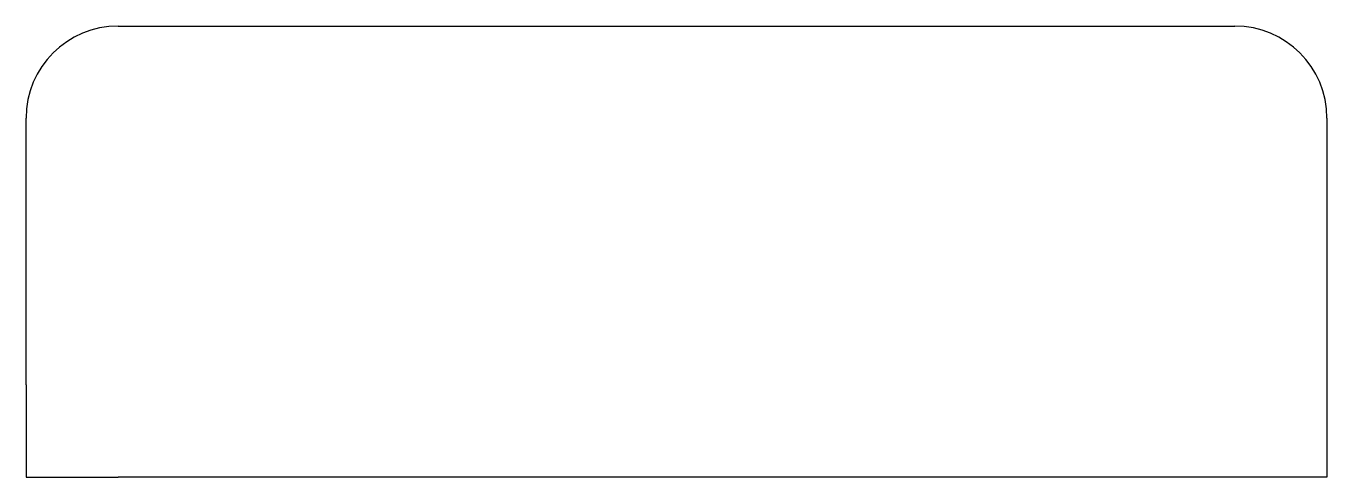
# Model space of a CAD drawing. Header units: millimetres. Extents: x 0 to 134, y 0 to 47.
import ezdxf

# ---------------------------------------------------------------- set-up
doc = ezdxf.new("R2010")
doc.units = ezdxf.units.MM

msp = doc.modelspace()

# ---------------------------------------------------------------- linework, layer by layer
for points in [[(9.5, 46.5), (124.5, 46.5)], [(0, 9.5), (0, 37)], [(134, 37), (134, 9.5)], [(0, 9.5), (0, 0), (9.5, 0)], [(134, 9.5), (134, 0), (124.5, 0)], [(124.5, 0), (9.5, 0)]]:
    msp.add_lwpolyline(points)
for centre, start, end in [((9.5, 37), 90, 180), ((124.5, 37), 360, 90)]:
    msp.add_arc(centre, 9.5, start, end)

doc.saveas('drawing.dxf')
